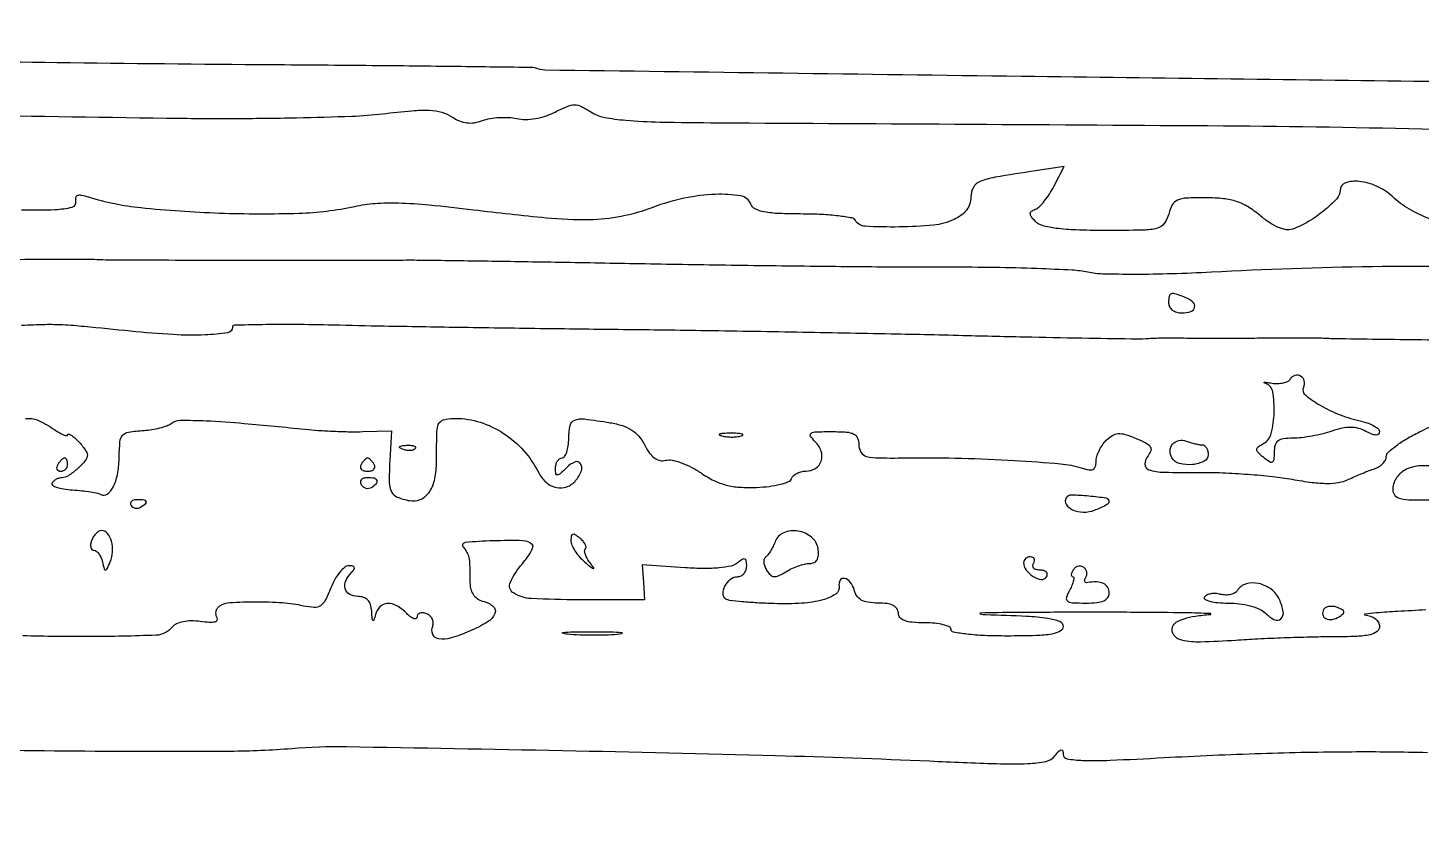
# Model space of a CAD drawing. Extents: x 0 to 5034, y 0 to 2560.
# Drawn here: x 1186 to 1397.3, y 2206.1 to 2326.2 of the extents above; entities that cross this region are included whole.
import ezdxf

# ---------------------------------------------------------------- set-up
doc = ezdxf.new("R2010")
doc.units = 0

msp = doc.modelspace()

# ---------------------------------------------------------------- linework, layer by layer
for points in [[(1400.153175, 2318.07201, -0.000408), (1336.676578, 2318.858857, -0.00002), (1264.40431, 2319.816549, -0.099619), (1263, 2320.118618, 0.099762), (1262.577231, 2320.209431, 0.000071), (1251.04375, 2320.354554, 0.00083), (1238.180463, 2320.493224, 0.000507), (1223, 2320.616258, -0.001296), (1190.354618, 2320.932335, -0.001777), (1160.981876, 2321.397265, -0.001794)], [(1174.202806, 2313.044036, 0.000688), (1207, 2312.544682, 0.004077), (1216.986776, 2312.487811, 0.004384), (1226.73443, 2312.597255, 0.004153), (1235.099672, 2312.834064, 0.020755), (1239.776784, 2313.200143, -0.007762), (1244.227201, 2313.665075, -0.033221), (1246.893671, 2313.724151, -0.0566), (1248.746445, 2313.430198, -0.077559), (1250.28196, 2312.734822, 0.046845), (1251.442133, 2312.121328, 0.068443), (1252.558684, 2311.828932, 0.069263), (1253.702727, 2311.850507, 0.049328), (1254.944605, 2312.175211, -0.046751), (1256.075206, 2312.477041, -0.027421), (1257.46796, 2312.634557, -0.027243), (1258.890627, 2312.639276, -0.041285), (1260.116439, 2312.474426, 0.056939), (1261.441414, 2312.338208, 0.039259), (1262.945403, 2312.47361, 0.037626), (1264.486501, 2312.856437, 0.039658), (1265.92477, 2313.461097, -0.020357), (1267.761824, 2314.318198, -0.098156), (1268.886345, 2314.546324, -0.114358), (1269.926293, 2314.310206, -0.032274), (1271.381859, 2313.485452, 0.0968), (1273.352489, 2312.682221, 0.027164), (1276.659338, 2312.217128, 0.016435), (1281.814403, 2311.946001, 0.003662), (1290.6341, 2311.83704, -0.000468), (1367.298261, 2311.37968, -0.004651), (1399.463371, 2310.858455, -0.00752)], [(1398.620989, 2297.284614, -0.044819), (1395.51643, 2298.735114, -0.055049), (1392.945281, 2300.636065, 0.079339), (1390.614538, 2302.190836, 0.078451), (1387.906476, 2302.950102, 0.114702), (1385.810946, 2302.715193, 0.317781), (1385, 2301.568094, -0.191061), (1384.498722, 2300.304153, -0.033452), (1382.586684, 2298.527274, -0.035733), (1380.177622, 2296.841881, -0.048315), (1377.777078, 2295.704501, -0.127239), (1376.845525, 2295.617807, -0.059159), (1375.669884, 2295.953958, -0.047245), (1374.325052, 2296.673174, -0.028505), (1372.876729, 2297.75718, 0.036011), (1371.047164, 2299.084193, 0.059371), (1369.318468, 2299.89154, 0.053724), (1367.328407, 2300.317735, 0.024196), (1364.65818, 2300.465404, 0.012625), (1361.703099, 2300.411064, 0.092281), (1360.3297, 2300.092855, 0.165845), (1359.545238, 2299.375971, 0.066183), (1359.012332, 2298, -0.099762), (1358.342391, 2296.562802, -0.17293), (1357.26272, 2295.834792, -0.058517), (1355.148903, 2295.550074, -0.004247), (1349.253659, 2295.5, -0.008614), (1344.951033, 2295.574133, -0.024086), (1341.945009, 2295.823052, -0.032712), (1339.874214, 2296.234597, -0.138857), (1338.799857, 2296.875, -0.025238), (1338.170363, 2297.612058, -0.161566), (1338.010659, 2298.069315, -0.251048), (1338.188786, 2298.414601, -0.062992), (1338.77104, 2298.715347, 0.106931), (1339.362715, 2299.089611, 0.027704), (1340.126052, 2299.928397, 0.026884), (1340.909547, 2301.004806, 0.024552), (1341.598983, 2302.191413), (1343.155887, 2305.202133), (1338.827944, 2304.547538, 0.004337), (1332.67153, 2303.561692, 0.054087), (1330.400158, 2302.919529, 0.169616), (1329.380614, 2302.025981, 0.129499), (1329, 2300.58106, -0.081124), (1328.830678, 2299.544327, -0.079233), (1328.339876, 2298.605993, -0.072493), (1327.536907, 2297.802048, -0.053487), (1326.452947, 2297.160515, -0.082379), (1323.312604, 2296.314553, -0.022008), (1318.126288, 2296.030357, -0.015504), (1312.961932, 2296.135062, -0.246292), (1311.5, 2297, 0.211811), (1310.923581, 2297.394155, 0.014306), (1308.909153, 2297.70625, 0.018556), (1306.402766, 2297.927356, 0.012721), (1303.547972, 2298, -0.009406), (1299.888445, 2298.068849, -0.037466), (1297.65916, 2298.320753, -0.067403), (1296.302118, 2298.773505, -0.189151), (1295.638374, 2299.5, 0.268187), (1294.106867, 2300.739347, 0.047502), (1290.274122, 2300.974863, 0.043569), (1285.527086, 2300.39937, 0.038892), (1280.760727, 2299.000504, -0.042124), (1275.962632, 2297.625885, -0.045042), (1271.109215, 2297.115385, -0.027942), (1264.597207, 2297.383145, -0.006248), (1253.540329, 2298.5983, 0.005934), (1246.819931, 2299.341157, 0.017492), (1242.180939, 2299.634939, 0.024966), (1238.623429, 2299.557883, 0.035698), (1235.5, 2299.108344, -0.04587), (1227.083573, 2298.071014, -0.016571), (1215.021214, 2298.097361, -0.01635), (1203.076656, 2298.911096, -0.051269), (1195.20741, 2300.532228, 0.025315), (1194.114888, 2300.817015, 0.130896), (1193.496955, 2300.782414, 0.263331), (1193.211956, 2300.470024, 0.108893), (1193.20741, 2299.877769, -0.40571), (1192.650818, 2298.993103, -0.048272), (1190.125917, 2298.632375, -0.017633), (1185.018268, 2298.58039, -0.001666)], [(1184.119056, 2291.119146, -0.001083), (1189.68125, 2291.154983, -0.000762), (1194.345751, 2291.167824, -0.010999), (1196, 2291.133463, 0.009861), (1199.589873, 2291.050718, 0.000212), (1217.164877, 2290.999746, 0.000476), (1233.792061, 2290.974404, 0.00281), (1242.5, 2291.018357, -0.005909), (1245.797537, 2291.014566, -0.000419), (1254.990625, 2290.887645, -0.000591), (1265.953479, 2290.714132, -0.000446), (1278, 2290.498474, 0.001043), (1290.941115, 2290.282257, 0.000886), (1304.605132, 2290.106695, 0.000893), (1317.047106, 2289.991116, 0.00252), (1325.740876, 2289.969712, -0.004297), (1332.617824, 2289.928344, -0.005315), (1339.021488, 2289.76668, -0.004406), (1344.390292, 2289.526629, -0.038945), (1346.740876, 2289.216102, 0.046054), (1349.020628, 2288.947793, 0.006347), (1353.802007, 2288.888422, 0.007237), (1359.481345, 2288.972205, 0.006069), (1365.5, 2289.221294, -0.009744), (1389.903207, 2290.051623, -0.010728), (1413.549056, 2289.887745, -0.005689)], [(1412.29603, 2278.724979, -0.000308), (1397.351628, 2278.900212, -0.000061), (1384.181177, 2279.06435, -0.01503), (1383, 2279.114748, 0.016248), (1382.013161, 2279.154449, 0.001188), (1379.296875, 2279.168952, 0.001657), (1376.056478, 2279.167818, 0.001254), (1372.5, 2279.145867, -0.001192), (1368.870955, 2279.123015, -0.001373), (1365.409375, 2279.118974, -0.00123), (1362.475774, 2279.130821, -0.007999), (1361, 2279.164026, 0.008802), (1359.861897, 2279.187805, 0.005168), (1358.5, 2279.178205, 0.005168), (1357.13813, 2279.140442, 0.008775), (1356, 2279.077088, -0.021716), (1354.21117, 2279.023884, -0.000679), (1346.890625, 2279.134063, -0.001324), (1338.260143, 2279.298549, -0.000917), (1328.5, 2279.528339, 0.001252), (1316.914892, 2279.793333, 0.000672), (1302.61875, 2280.065302, 0.000669), (1288.03795, 2280.303558, 0.001049), (1275.5, 2280.465334, -0.000641), (1263.66182, 2280.608415, -0.000556), (1251.245312, 2280.788203, -0.000559), (1239.999201, 2280.976113, -0.001637), (1232.25, 2281.139644, 0.003926), (1226.402412, 2281.236275, 0.00655), (1221.479687, 2281.214473, 0.001719), (1217.247315, 2281.125719, 0.407083), (1217, 2280.872294, -0.370127), (1216.245007, 2279.992104, -0.027769), (1212.856717, 2279.661355, -0.025198), (1207.996674, 2279.703166, -0.010848), (1201.534179, 2280.225715, 0.001432), (1194.528189, 2280.925217, 0.011073), (1191.243874, 2281.170368, 0.017899), (1188.59236, 2281.214299, 0.007368), (1185, 2281.092247, -0.025803)], [(1185.622371, 2266.968991, -0.1404), (1187.462373, 2266.73386, -0.051279), (1189.777494, 2265.443296, 0.017907), (1190.630703, 2264.890131, 0.035924), (1191.347139, 2264.528388, 0.055621), (1191.843409, 2264.383192, 0.465994), (1192, 2264.514725, -0.454395), (1192.12686, 2264.625494, -0.098138), (1192.440625, 2264.517718, -0.045015), (1192.923535, 2264.175521, -0.019738), (1193.5, 2263.642857, -0.019709), (1194.074275, 2263.021432, -0.023967), (1194.559375, 2262.394643, -0.023553), (1194.910375, 2261.839275, -0.129855), (1195, 2261.5, -0.175764), (1194.677346, 2260.610498, -0.034902), (1193.485011, 2259.370303, -0.035764), (1192.118639, 2258.301519, -0.149166), (1191.130446, 2258, 0.069545), (1190.70652, 2257.94075, 0.05263), (1190.270198, 2257.76501, 0.053393), (1189.887532, 2257.506157, 0.079113), (1189.623629, 2257.200036, 0.404521), (1189.694486, 2256.875907, 0.065819), (1190.331791, 2256.563853, 0.042352), (1191.382536, 2256.307576, 0.021836), (1192.728666, 2256.157662, -0.010113), (1194.159834, 2256.032155, -0.012599), (1195.483047, 2255.855267, -0.0109), (1196.578074, 2255.656131, -0.088199), (1197.050747, 2255.468636, 0.30835), (1197.987902, 2255.510485, 0.114297), (1198.883167, 2256.572594, 0.069481), (1199.54898, 2258.491246, 0.043801), (1199.804378, 2260.852704, -0.015368), (1199.937833, 2263.471139, -0.160352), (1200.351068, 2264.449473, -0.179208), (1201.245109, 2264.93614, -0.020211), (1203.580507, 2265.178541, 0.024647), (1204.785229, 2265.314393, 0.023474), (1205.990808, 2265.569483, 0.024165), (1207.032981, 2265.896184, 0.072772), (1207.686073, 2266.250756, -0.160142), (1209.076179, 2266.719284, -0.012908), (1212.987673, 2266.647639, -0.011765), (1218.797629, 2266.253955, -0.003163), (1228, 2265.353758, 0.009717), (1230.034755, 2265.181606, 0.005941), (1232.440836, 2265.05375, 0.005954), (1234.827899, 2264.983791, 0.010523), (1236.798592, 2264.990992), (1241.097184, 2265.097184), (1240.862725, 2260.567793, 0.013676), (1240.783166, 2257.303435, 0.11492), (1241.119435, 2255.878955, 0.184557), (1241.99086, 2255.075025, 0.047504), (1243.860655, 2254.526835, 0.146187), (1245.47317, 2254.688731, 0.13802), (1246.775235, 2255.709086, 0.101335), (1247.62624, 2257.565535, 0.053598), (1247.932626, 2260.090572, 0.000076), (1247.947289, 2261.176374, 0.000047), (1247.964218, 2262.453168, 0.000047), (1247.980709, 2263.714825, 0.000085), (1247.993967, 2264.75, -0.060791), (1248.146384, 2265.880036, -0.163771), (1248.584882, 2266.549091, -0.132682), (1249.409095, 2266.899657, -0.034596), (1250.857564, 2267, -0.077404), (1254.570903, 2266.421679, -0.067994), (1258.115981, 2264.731977, -0.065894), (1261.174236, 2262.091824, -0.064775), (1263.460958, 2258.732578, 0.098389), (1264.609222, 2257.266575, 0.126581), (1266.138757, 2256.511862, 0.140181), (1267.725283, 2256.626283, 0.132652), (1269.050853, 2257.561274, 0.07791), (1269.928277, 2259.034312, 0.248332), (1269.811969, 2260.136857, 0.356133), (1268.957262, 2260.396222, 0.099266), (1267.705357, 2259.5625, -0.009795), (1266.703406, 2258.599056, -0.16853), (1266.292614, 2258.41939, -0.395726), (1266.058392, 2258.606967, -0.035491), (1266, 2259.428571, -0.061768), (1266.074515, 2260.02945, -0.080164), (1266.29375, 2260.538393, -0.09778), (1266.618614, 2260.879052, -0.154765), (1267, 2261, 0.254951), (1267.384262, 2261.209557, 0.06271), (1267.70625, 2261.88125, 0.048861), (1267.927234, 2262.850749, 0.031626), (1268, 2264, -0.053286), (1268.207257, 2265.939246, -0.255477), (1268.909472, 2266.75096, -0.121328), (1270.376795, 2266.921746, -0.009543), (1274.295827, 2266.350715, -0.035694), (1276.164906, 2265.902956, -0.067613), (1277.562371, 2265.242482, -0.074994), (1278.638485, 2264.286721, -0.054455), (1279.525802, 2262.950104, 0.037724), (1280.272025, 2261.740225, 0.080939), (1281.048325, 2260.970424, 0.107723), (1281.871783, 2260.617358, 0.112018), (1282.755186, 2260.646231, -0.11666), (1283.68196, 2260.668021, -0.03445), (1285.057017, 2260.276134, -0.03253), (1286.590881, 2259.606645, -0.02992), (1288.07024, 2258.727081, 0.034127), (1290.033795, 2257.581861, 0.051549), (1291.887068, 2256.891113, 0.048173), (1293.933305, 2256.566158, 0.025575), (1296.50204, 2256.540264, 0.021169), (1298.41097, 2256.699821, 0.03021), (1300.081671, 2257.014419, 0.030404), (1301.359803, 2257.420057, 0.223867), (1301.790344, 2257.871031, -0.125607), (1302.06821, 2258.302965, -0.068233), (1302.587715, 2258.668365, -0.061134), (1303.25631, 2258.915919, -0.058189), (1303.976345, 2259, 0.140799), (1305.44741, 2259.422628, 0.178315), (1306.306638, 2260.533495, 0.160913), (1306.286169, 2262.032434, 0.113649), (1305.386082, 2263.471061, -0.047454), (1304.679508, 2264.326186, -0.430212), (1304.772871, 2264.75, -0.128945), (1305.508794, 2264.965559, -0.007116), (1307.928571, 2265, -0.016676), (1310.142553, 2264.92614, -0.099725), (1311.25079, 2264.624802, -0.187334), (1311.805531, 2264.012532, -0.091698), (1312, 2262.961064, 0.146773), (1312.330966, 2261.857873, 0.187473), (1313.189433, 2261.248594, 0.059162), (1315.056097, 2261.007597, 0.005398), (1319.75, 2261.010353, -0.008962), (1327.612865, 2260.958936, -0.008497), (1335.609851, 2260.62723, -0.00691), (1342.606815, 2260.120694, -0.056187), (1345.75, 2259.48896, 0.031363), (1346.872359, 2259.204891, 0.148749), (1347.523738, 2259.276927, 0.219253), (1347.881106, 2259.673338, 0.075637), (1348, 2260.454797, -0.072542), (1348.110515, 2261.212515, -0.038731), (1348.450988, 2262.097978, -0.037566), (1348.947671, 2262.966246, -0.04771), (1349.535279, 2263.678136, -0.057578), (1350.468762, 2264.418252, -0.122834), (1351.339525, 2264.69804, -0.091861), (1352.404121, 2264.573172, -0.023187), (1354.05147, 2263.97868, -0.020576), (1355.561574, 2263.279073, -0.123127), (1356.208323, 2262.711815, -0.236172), (1356.294933, 2262.105637, -0.092966), (1355.873691, 2261.347807, 0.168169), (1355.391603, 2260.065099, 0.332512), (1355.986482, 2259.224279, 0.073178), (1358.27829, 2258.838094, 0.007726), (1363.718095, 2258.808764, -0.012535), (1367.152063, 2258.757223, -0.008587), (1371.044208, 2258.534154, -0.008661), (1374.788574, 2258.189659, -0.017321), (1377.730273, 2257.763988, 0.012886), (1380.773368, 2257.296054, 0.030705), (1383.055148, 2257.14658, 0.041627), (1384.822466, 2257.286814, 0.071349), (1386.230273, 2257.729785, -0.008392), (1387.227195, 2258.18762, -0.006156), (1388.34733, 2258.663085, -0.006223), (1389.419126, 2259.087035, -0.013722), (1390.25, 2259.377938, 0.061648), (1390.920273, 2259.68735, 0.062735), (1391.490505, 2260.149345, 0.069139), (1391.879634, 2260.686978, 0.119645), (1392.015549, 2261.218615, -0.206792), (1392.29965, 2261.854847, -0.025671), (1393.494145, 2262.844045, -0.026842), (1395.112436, 2263.919769, -0.019164), (1397.027233, 2264.952602, -0.008624), (1400.08842, 2266.390363, -0.076213)], [(1399.5551, 2259.684771, 0.061352), (1396.933608, 2259.78529, 0.103602), (1394.834907, 2259.15743, 0.132118), (1393.493253, 2257.882579, 0.137831), (1392.999453, 2256.127555, 0.19642), (1393.328725, 2255.320937, 0.14228), (1394.183835, 2254.839627, 0.055306), (1395.886814, 2254.635143, 0.008815), (1399.249453, 2254.66415, 0.007131)], [(1398, 2237.949466, 0.002487), (1393.734062, 2237.723969, 0.00578), (1390.539062, 2237.502058, 0.011076), (1388.747842, 2237.316808, 0.898511), (1388.75, 2237.199466, -0.062621), (1389.630745, 2237.008517, -0.08093), (1390.355567, 2236.612465, -0.09533), (1390.831778, 2236.068539, -0.133035), (1391, 2235.447478, -0.233963), (1390.61735, 2234.674483, -0.109692), (1389.578257, 2234.194189, -0.044887), (1387.56926, 2233.94226, -0.007841), (1383.75, 2233.868334, 0.005188), (1380.445537, 2233.821908, 0.003022), (1376.482685, 2233.701122, 0.003021), (1372.514332, 2233.532142, 0.005104), (1369.191056, 2233.336486, -0.0107), (1363.849467, 2233.081953, -0.059955), (1361.004785, 2233.348851, -0.182574), (1359.776513, 2234.143931, -0.255754), (1359.604966, 2235.412942, -0.1675), (1360.167596, 2236.083192, -0.057052), (1361.340735, 2236.616356, -0.041513), (1363.054922, 2237.017021, -0.01905), (1365.338107, 2237.265814, 0.945412), (1365.33615, 2237.402358, 0.006335), (1361.493069, 2237.514218, 0.003093), (1354.449756, 2237.586374, 0.001309), (1345, 2237.599985, 0.001108), (1335.83659, 2237.568876, 0.0049), (1330.442187, 2237.485731, 0.867758), (1330.428781, 2237.370833, 0.057708), (1331.25, 2237.253232, -0.004538), (1337.445505, 2237.029952, -0.026421), (1340.695414, 2236.710668, -0.054884), (1342.473826, 2236.236777, -0.309534), (1343, 2235.468265, -0.273444), (1342.567415, 2234.736413, -0.083209), (1341.302713, 2234.293184, -0.036208), (1338.928847, 2234.058203, -0.006571), (1334.5, 2234, -0.009838), (1331.081088, 2234.06728, -0.019442), (1328.375, 2234.279412, -0.015687), (1326.348392, 2234.582553, -0.362465), (1326, 2235, 0.295869), (1325.748945, 2235.387127, 0.04382), (1324.825, 2235.70625, 0.037669), (1323.532944, 2235.92761, 0.023598), (1322, 2236, -0.020272), (1320.111825, 2236.076585, -0.069535), (1318.916667, 2236.34375, -0.128937), (1318.249641, 2236.815157, -0.176579), (1318, 2237.5, 0.154357), (1317.793393, 2238.153305, 0.127366), (1317.234397, 2238.628783, 0.081273), (1316.28104, 2238.912529, 0.031783), (1314.90638, 2239, -0.036244), (1313.412327, 2239.108444, -0.092156), (1312.387307, 2239.458057, -0.117888), (1311.707264, 2240.088023, -0.083477), (1311.279056, 2241.040892, 0.103509), (1310.717048, 2242.16938, 0.170384), (1309.826121, 2242.73408, 0.325967), (1309.173985, 2242.456197, 0.182392), (1309.0146, 2241.564895, -0.298885), (1308.512697, 2240.367787, -0.082779), (1306.565575, 2239.480098, -0.050982), (1303.378802, 2238.963559, -0.022798), (1299.126749, 2238.907317, -0.006388), (1296.577671, 2239.022454, -0.008952), (1294.305157, 2239.195077, -0.005861), (1292.414743, 2239.395146, -0.109538), (1291.852697, 2239.591038, -0.260082), (1291.411341, 2240.383176, -0.119238), (1291.699226, 2241.5703, -0.102727), (1292.550147, 2242.622551, -0.173216), (1293.606989, 2243, 0.115722), (1294.138342, 2243.124647, 0.100461), (1294.590803, 2243.476593, 0.093303), (1294.894498, 2244.002861, 0.084531), (1295, 2244.622445, 0.03723), (1294.941593, 2245.405761, 0.284145), (1294.713196, 2245.675525, 0.229418), (1294.32445, 2245.622137, 0.026309), (1293.595626, 2245.079362, -0.121141), (1292.621261, 2244.606746, -0.029482), (1290.841369, 2244.334896, -0.025403), (1288.510027, 2244.237338, -0.014212), (1285.672893, 2244.343484), (1279.154535, 2244.773132), (1279.327268, 2242.136566), (1279.5, 2239.5), (1269.513695, 2239.5, -0.011777), (1262.33178, 2239.669184, -0.131262), (1259.626777, 2240.530117, -0.37474), (1259.152563, 2242.151476, -0.070594), (1260.970455, 2244.965934, 0.021771), (1261.716069, 2245.9053, 0.034153), (1262.262735, 2246.778996, 0.037208), (1262.578294, 2247.492441, 0.289572), (1262.501891, 2247.831442, 0.193017), (1261.052057, 2248.451361, 0.013565), (1256.550144, 2248.43146, 0.014492), (1252.279373, 2248.17263, 0.604279), (1251.999606, 2247.5, -0.04625), (1252.563927, 2246.676061, -0.078701), (1252.850384, 2245.893765, -0.042718), (1252.972597, 2244.7723, -0.005791), (1253, 2242.40638, 0.051875), (1253.122623, 2241.227648, 0.091055), (1253.493194, 2240.323367, 0.103336), (1254.1206, 2239.68466, 0.083343), (1255, 2239.289749, -0.109651), (1256.558452, 2238.489842, -0.337208), (1256.809672, 2237.405642, -0.153169), (1255.65536, 2236.107328, -0.032824), (1252.941034, 2234.713326, -0.031186), (1250.157039, 2233.708212, -0.107309), (1248.252287, 2233.574053, -0.266109), (1247.381687, 2234.254829, -0.190608), (1247.368684, 2235.518392, 0.108374), (1247.451237, 2236.062761, 0.099685), (1247.303285, 2236.609847, 0.095498), (1246.947032, 2237.07533, 0.090426), (1246.436858, 2237.385856, 0.063601), (1245.887045, 2237.520042, 0.110489), (1245.422077, 2237.469751, 0.151536), (1245.116364, 2237.247502, 0.161739), (1245, 2236.897187, -0.273854), (1244.854886, 2236.652109, -0.209924), (1244.538393, 2236.624263, -0.083593), (1244.033058, 2236.895675, -0.03144), (1243.428571, 2237.428571, 0.066706), (1241.917291, 2238.582669, 0.140063), (1240.494282, 2238.931889, 0.188423), (1239.377236, 2238.446199, 0.133934), (1238.689326, 2237.25, -0.01159), (1238.449367, 2236.4117, -0.541772), (1238.306344, 2236.37122, -0.197309), (1238.187999, 2236.607705, -0.005718), (1238.116001, 2237.75, 0.059101), (1237.943688, 2238.756386, 0.117303), (1237.543026, 2239.45425, 0.127694), (1236.897845, 2239.860604, 0.077166), (1236, 2240, -0.127261), (1234.747307, 2240.324086, -0.203867), (1234.0784, 2241.181966, -0.171751), (1234.175164, 2242.386634, -0.09152), (1235.033333, 2243.633333, 0.041698), (1235.433278, 2244.106194, 0.247375), (1235.475034, 2244.416667, 0.264579), (1235.24412, 2244.61202, 0.046248), (1234.654585, 2244.666667, 0.175062), (1234.021095, 2244.437854, 0.048998), (1233.269026, 2243.677099, 0.043078), (1232.530486, 2242.587402, 0.033918), (1231.920712, 2241.297924, -0.023487), (1231.078934, 2239.417383, -0.129848), (1230.349086, 2238.595398, -0.160556), (1229.390853, 2238.332204, -0.04149), (1227.781803, 2238.547924, 0.036496), (1224.592571, 2239.007913, 0.018233), (1220.515651, 2239.145854, 0.014091), (1216.642741, 2239.02645, 0.124277), (1215.023033, 2238.514235, 0.099966), (1214.670451, 2238.183892, 0.098158), (1214.470869, 2237.740538, 0.097723), (1214.455028, 2237.252895, 0.098118), (1214.625737, 2236.796554, -0.254307), (1214.648403, 2236.388692, -0.226892), (1214.31611, 2236.118863, -0.076281), (1213.481663, 2236.048999, -0.01925), (1212.123068, 2236.195245, 0.036526), (1210.752042, 2236.295107, 0.050031), (1209.521742, 2236.171305, 0.058836), (1208.525272, 2235.843511, 0.111137), (1207.858575, 2235.329593, -0.213055), (1205.40667, 2234.120173, -0.008772), (1195.361951, 2233.910581, -0.007156), (1185.197088, 2234.022324, -0.380253)], [(1173.099377, 2216.8227, 0.00278), (1197.705141, 2216.551048, 0.002802), (1216.640799, 2216.55341, 0.018975), (1226, 2216.962432, -0.02453), (1234.281302, 2217.232258, -0.000824), (1267.038112, 2216.638448, -0.00175), (1299.378307, 2215.885645, -0.004509), (1322.731156, 2215.049468, 0.002484), (1332.873044, 2214.645206, 0.01881), (1337.662693, 2214.658354, 0.039863), (1340.390759, 2214.987424, 0.176044), (1341.75, 2215.8175, -0.017043), (1342.369954, 2216.541522, -0.162308), (1342.721254, 2216.736545, -0.397681), (1342.933365, 2216.599978, -0.060511), (1343, 2216.051393, 0.366917), (1343.57279, 2215.375932, 0.032936), (1345.957637, 2215.140774, 0.018744), (1350.144014, 2215.161888, 0.003059), (1358.25, 2215.556517, -0.005537), (1373.05379, 2216.203717, -0.006964), (1386.77673, 2216.460229, -0.007018), (1398.253854, 2216.353807, -0.030844)]]:
    msp.add_lwpolyline(points, format="xyb")
for points in [[(1359, 2284.5, 0.130775), (1359.153209, 2283.924246, 0.10214), (1359.583333, 2283.4375, 0.08892), (1360.230589, 2283.111864, 0.072314), (1361, 2283, 0.07973), (1362.375605, 2283.220756, 0.276633), (1362.941099, 2283.874973, 0.272501), (1362.634558, 2284.691681, 0.07847), (1361.418213, 2285.393011, 0.013436), (1359.951151, 2285.9112, 0.168163), (1359.370956, 2285.899279, 0.274596), (1359.075161, 2285.534289, 0.036287)], [(1379.439979, 2271.704183, 0.322862), (1379.741755, 2270.561437, 0.039996), (1381.98082, 2269.002939, 0.039431), (1385.010274, 2267.542163, 0.038712), (1388.25, 2266.564465, -0.033201), (1389.302935, 2266.259311, -0.045919), (1390.192188, 2265.840412, -0.054549), (1390.811913, 2265.378036, -0.208132), (1391, 2264.945764, -0.219235), (1390.842893, 2264.604679, -0.190244), (1390.467823, 2264.475572, -0.085761), (1389.828512, 2264.615571, -0.026184), (1388.929122, 2265.037933, 0.057494), (1387.794193, 2265.486683, 0.063796), (1386.626476, 2265.644401, 0.055345), (1385.325219, 2265.508917, 0.030286), (1383.779898, 2265.073117, -0.023541), (1382.393606, 2264.661912, -0.015558), (1380.768402, 2264.315228, -0.015671), (1379.164015, 2264.0765, -0.029102), (1377.850777, 2264, 0.033859), (1376.415529, 2263.902695, 0.126822), (1375.585789, 2263.563871, 0.165123), (1375.145642, 2262.925347, 0.069167), (1375, 2261.877555, -0.020662), (1374.952316, 2260.724137, -0.256005), (1374.718685, 2260.370541, -0.277913), (1374.311345, 2260.39357, -0.02353), (1373.436812, 2261.052441, -0.019846), (1372.559758, 2261.84115, -0.202371), (1372.373624, 2262.282198, -0.241409), (1372.575879, 2262.676689, -0.028278), (1373.436812, 2263.224576, 0.209675), (1374.574477, 2264.72974, 0.049866), (1375.004748, 2267.916244, 0.050125), (1374.799286, 2271.043946, 0.275544), (1373.75, 2272.280876, -0.061772), (1373.491861, 2272.406507, -0.718146), (1373.510122, 2272.47769, -0.051378), (1373.904275, 2272.466415, -0.007702), (1374.688715, 2272.35053, 0.046425), (1375.572713, 2272.28918, 0.051844), (1376.419669, 2272.397403, 0.058695), (1377.10867, 2272.647302, 0.138889), (1377.507813, 2273.012642, -0.177007), (1378.214178, 2273.568635, -0.231958), (1379.016101, 2273.456115, -0.19425), (1379.519538, 2272.707164, -0.144621)], [(1294.269032, 2264.344063, -0.06278), (1293.671085, 2264.185595, -0.030339), (1292.880008, 2264.127736, -0.029507), (1292.036634, 2264.167106, -0.037336), (1291.269032, 2264.307009, -0.087174), (1290.883358, 2264.48334, -0.597527), (1290.900903, 2264.643467, -0.080377), (1291.431793, 2264.764444, -0.012823), (1292.5, 2264.805051, -0.014395), (1293.580113, 2264.787295, -0.052471), (1294.257153, 2264.684921, -0.333666), (1294.386009, 2264.52287, -0.31318)], [(1364.081787, 2263, -0.16037), (1364.432018, 2262.884702, -0.096657), (1364.730275, 2262.559375, -0.078243), (1364.931713, 2262.073654, -0.05931), (1365, 2261.5, -0.285974), (1364.37852, 2260.502261, -0.09175), (1362.622871, 2260.009468, -0.082778), (1360.661449, 2260.155905, -0.196866), (1359.5, 2261, -0.150345), (1359.21658, 2262.086718, -0.166812), (1359.611586, 2263.093432, -0.164475), (1360.547403, 2263.654736, -0.146191), (1361.682938, 2263.568174, 0.018007), (1362.317156, 2263.350656, 0.015457), (1362.998363, 2263.166901, 0.01573), (1363.627617, 2263.038618, 0.042438)], [(1244.729167, 2262.395833, -0.126455), (1244.402231, 2262.202593, -0.060344), (1243.916927, 2262.123424, -0.05415), (1243.359369, 2262.160852, -0.051402), (1242.8125, 2262.316886, -0.054073), (1242.395823, 2262.538436, -0.470617), (1242.37858, 2262.720685, -0.168741), (1242.670344, 2262.862007, -0.018894), (1243.416667, 2262.921053, -0.028489), (1244.112848, 2262.910055, -0.077125), (1244.592839, 2262.799335, -0.208169), (1244.77538, 2262.614691, -0.296942)], [(1190.5, 2260, 0.082592), (1190.343488, 2259.6179, 0.161196), (1190.3746, 2259.29375, 0.182303), (1190.586039, 2259.078288, 0.108972), (1190.940983, 2259, 0.093332), (1191.345238, 2259.076123, 0.09642), (1191.688914, 2259.29375, 0.099167), (1191.918938, 2259.618444, 0.105053), (1192, 2260, 0.042167), (1191.967655, 2260.382849, 0.061769), (1191.870461, 2260.70625, 0.081139), (1191.727648, 2260.92554, 0.210953), (1191.559017, 2261, 0.151918), (1191.34829, 2260.934461, 0.038439), (1191.066025, 2260.70625, 0.035638), (1190.768994, 2260.382774, 0.029505)], [(1236.5, 2260, 0.146489), (1236.397987, 2259.620597, 0.191582), (1236.538811, 2259.29375, 0.134005), (1236.925364, 2259.072951, 0.063222), (1237.5, 2259, 0.063222), (1238.074636, 2259.072951, 0.134005), (1238.461189, 2259.29375, 0.191582), (1238.602013, 2259.620597, 0.146489), (1238.5, 2260, 0.025622), (1238.235369, 2260.382847, 0.032351), (1237.951311, 2260.70625, 0.033983), (1237.686704, 2260.937141, 0.163822), (1237.5, 2261, 0.163822), (1237.313296, 2260.937141, 0.033983), (1237.048689, 2260.70625, 0.032351), (1236.764631, 2260.382847, 0.025622)], [(1236.510081, 2256.983688, 0.090427), (1236.820631, 2256.639411, 0.095498), (1237.22714, 2256.434921, 0.099685), (1237.665803, 2256.401101, 0.108373), (1238.069098, 2256.542705, 0.050477), (1238.838655, 2257.13314, 0.315493), (1238.933879, 2257.592818, 0.25701), (1238.519563, 2257.914842, 0.039415), (1237.440983, 2258, 0.067432), (1236.890269, 2257.925389, 0.140899), (1236.524436, 2257.701458, 0.190788), (1236.397824, 2257.36964, 0.136093)], [(1343.466982, 2254.946576, 0.287567), (1343.473254, 2253.973891, 0.149579), (1344.431465, 2253.154656, 0.097811), (1346.078026, 2252.794378, 0.09595), (1347.75, 2253.082941, 0.015225), (1348.612132, 2253.440016, 0.022804), (1349.339062, 2253.808098, 0.0193), (1349.890174, 2254.148198, 0.249834), (1350, 2254.354276, 0.369694), (1349.542556, 2254.888398, 0.015986), (1346.90263, 2255.213106, 0.016871), (1344.236936, 2255.364351, 0.266064)], [(1201.613087, 2253.817021, 0.108766), (1201.88478, 2253.536973, 0.099739), (1202.257398, 2253.385962, 0.095385), (1202.673795, 2253.387618, 0.090093), (1203.069098, 2253.542705, 0.02679), (1203.852054, 2254.086603, 0.350126), (1203.929499, 2254.40792, 0.269722), (1203.618676, 2254.623697, 0.019984), (1202.543989, 2254.666667, 0.059057), (1202.024148, 2254.605052, 0.126631), (1201.669932, 2254.417083, 0.191218), (1201.534562, 2254.139071, 0.158515)], [(1195.638374, 2248.5, 0.051274), (1195.483089, 2247.925413, 0.093137), (1195.494845, 2247.440625, 0.142392), (1195.665524, 2247.12283, 0.201422), (1195.958061, 2247, -0.165724), (1196.331487, 2246.872733, -0.067571), (1196.713314, 2246.485938, -0.056773), (1197.045588, 2245.919581, -0.045627), (1197.271918, 2245.25, 0.008005), (1197.556309, 2244.13985, 0.338063), (1197.739509, 2244, 0.291205), (1197.947976, 2244.132663, 0.006693), (1198.452231, 2245.25, 0.088671), (1198.813703, 2246.768687, 0.081843), (1198.6431, 2248.364035, 0.100279), (1198.032098, 2249.567641, 0.229181), (1197.138374, 2250, 0.135188), (1196.74238, 2249.89094, 0.062056), (1196.316435, 2249.559375, 0.054875), (1195.927132, 2249.073759, 0.049969)], [(1268.333333, 2248.48828, 0.102935), (1268.477095, 2247.797367, 0.03957), (1268.94025, 2246.92777, 0.037081), (1269.608846, 2246.03467, 0.037549), (1270.399434, 2245.254156, 0.003541), (1271.454836, 2244.370886, 0.125533), (1271.742273, 2244.235565, 0.67648), (1271.803913, 2244.331413, 0.009366), (1271.241443, 2245.092009, -0.034037), (1270.810414, 2245.739343, -0.048798), (1270.528354, 2246.367791, -0.059995), (1270.419931, 2246.890542, -0.221012), (1270.532842, 2247.199509, 0.234089), (1270.627883, 2247.481108, 0.085056), (1270.498141, 2247.894519, 0.061742), (1270.173141, 2248.372509, 0.039424), (1269.690833, 2248.841623, 0.027334), (1269.005611, 2249.349746, 0.212634), (1268.622333, 2249.413326, 0.29106), (1268.395978, 2249.170198, 0.045836)], [(1299.317256, 2248.316971, -0.02491), (1299.003599, 2247.582792, -0.024487), (1298.616866, 2246.879107, -0.025243), (1298.21742, 2246.297691, -0.079869), (1297.875728, 2245.973607, 0.175745), (1297.651008, 2245.66102, 0.087347), (1297.601087, 2245.16897, 0.069445), (1297.728523, 2244.576342, 0.05155), (1298.022274, 2243.973607, 0.061626), (1298.586838, 2243.27488, 0.174755), (1299.14986, 2243.022037, 0.130064), (1299.857488, 2243.152707, 0.028392), (1300.955919, 2243.75, -0.030365), (1301.84427, 2244.228529, -0.024805), (1302.845427, 2244.632812, -0.025486), (1303.806649, 2244.912583, -0.058133), (1304.555982, 2245, 0.108237), (1305.2281, 2245.147221, 0.15826), (1305.669904, 2245.554849, 0.11746), (1305.868136, 2246.249851, 0.046303), (1305.819551, 2247.25, 0.187282), (1304.845654, 2248.985577, 0.132397), (1302.788765, 2249.918734, 0.139446), (1300.619693, 2249.669363, 0.2093)], [(1337, 2245.122445, 0.165175), (1337.380475, 2244.002133, 0.089473), (1338.469706, 2243.012474, 0.10786), (1339.683542, 2242.57738, 0.294744), (1340.469989, 2242.951442, 0.137211), (1340.58485, 2243.349597, 0.190929), (1340.452373, 2243.691986, 0.140134), (1340.071915, 2243.923079, 0.066948), (1339.5, 2244, -0.063222), (1338.925364, 2244.072951, -0.134005), (1338.538811, 2244.29375, -0.191582), (1338.397987, 2244.620597, -0.146489), (1338.5, 2245, 0.082592), (1338.656512, 2245.3821, 0.161196), (1338.6254, 2245.70625, 0.182303), (1338.413961, 2245.921712, 0.108972), (1338.059017, 2246, 0.081453), (1337.654533, 2245.933667, 0.091976), (1337.311086, 2245.742218, 0.100692), (1337.081449, 2245.457152, 0.119923)], [(1344.510081, 2244.016312, 0.041135), (1344.311308, 2243.626306, 0.089178), (1344.241021, 2243.298542, 0.166345), (1344.305549, 2243.087185, 0.240696), (1344.476167, 2243, -0.404817), (1344.626123, 2242.854794, -0.066578), (1344.581401, 2242.4125, -0.042561), (1344.368517, 2241.767517, -0.021884), (1344, 2241, 0.041148), (1343.502, 2239.851521, 0.313732), (1343.656714, 2239.315741, 0.160238), (1344.358184, 2239.048585, 0.01153), (1346.464816, 2239, 0.025068), (1348.088783, 2239.08147, 0.075401), (1349.160803, 2239.356077, 0.129412), (1349.772253, 2239.82933, 0.165159), (1350, 2240.5, 0.134201), (1349.763644, 2241.364745, 0.14862), (1349.126541, 2241.948937, 0.106517), (1348.081581, 2242.198892, 0.048676), (1346.67567, 2242.093644, -0.132215), (1346.411433, 2242.117732, -0.23861), (1346.266988, 2242.273242, -0.153269), (1346.273647, 2242.549418, -0.056384), (1346.441982, 2242.906125, 0.098133), (1346.59512, 2243.315533, 0.097727), (1346.580879, 2243.753037, 0.098155), (1346.40178, 2244.150817, 0.099951), (1346.08541, 2244.447214, 0.106468), (1345.675905, 2244.592734, 0.099401), (1345.231932, 2244.562118, 0.096033), (1344.821919, 2244.359753, 0.092075)], [(1369.446158, 2240.912882, -0.127969), (1369.049257, 2240.533626, -0.070112), (1368.417591, 2240.289993, -0.062485), (1367.659422, 2240.211384, -0.058638), (1366.888137, 2240.319002, 0.048966), (1366.125111, 2240.440514, 0.056882), (1365.391543, 2240.401178, 0.065833), (1364.794035, 2240.217206, 0.147827), (1364.441979, 2239.90612, 0.425282), (1364.530792, 2239.559234, 0.066949), (1365.259788, 2239.266173, 0.041395), (1366.466652, 2239.064227, 0.020766), (1368.012412, 2239, -0.031431), (1369.738012, 2238.891418, -0.033962), (1371.391333, 2238.567309, -0.03673), (1372.778109, 2238.08469, -0.094546), (1373.652048, 2237.490809, 0.077734), (1375.050584, 2236.470596, 0.319088), (1376.031821, 2236.61154, 0.253192), (1376.382218, 2237.688989, 0.061574), (1375.801775, 2239.535711, 0.124961), (1374.557228, 2241.086879, 0.108578), (1372.658336, 2241.95705, 0.12283), (1370.75165, 2241.897831, 0.18759)], [(1382.515713, 2238.025424, 0.191013), (1382.37394, 2237.228674, 0.23802), (1382.834197, 2236.646206, 0.152732), (1383.803525, 2236.517896, 0.095806), (1384.881592, 2236.92682, 0.03936), (1385.466726, 2237.355474, 0.268353), (1385.580022, 2237.680389, 0.227867), (1385.35823, 2237.9802, 0.029854), (1384.615871, 2238.317163, 0.058511), (1383.981629, 2238.478786, 0.067768), (1383.358823, 2238.477104, 0.078711), (1382.841624, 2238.319872, 0.142196)], [(1275.776433, 2234.273107, -0.016947), (1274.043501, 2234.150473, -0.008983), (1271.890462, 2234.110009, -0.00893), (1269.684837, 2234.147583, -0.013671), (1267.776433, 2234.266503, -0.057523), (1267.092045, 2234.40844, -0.807686), (1267.106202, 2234.539701, -0.022011), (1268.635274, 2234.63236, -0.003921), (1271.5, 2234.65719, -0.004138), (1274.373175, 2234.635783, -0.018464), (1276.056202, 2234.54709, -0.661512), (1276.099419, 2234.413268, -0.153636)]]:
    msp.add_lwpolyline(points, format="xyb", close=True)

doc.saveas('drawing.dxf')
